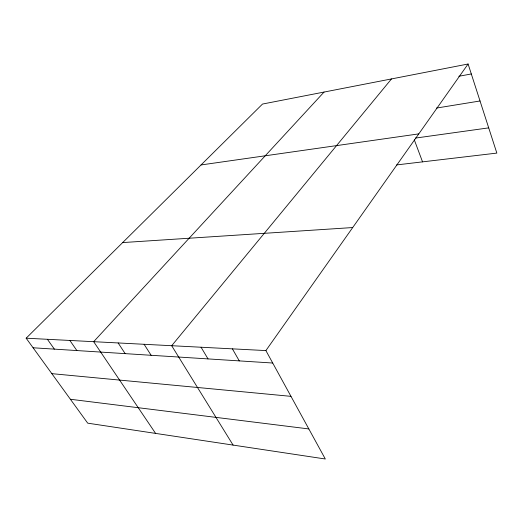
<?xml version="1.0" encoding="UTF-8"?>
<svg xmlns="http://www.w3.org/2000/svg" width="523" height="523" viewBox="0 0 523 523"><rect width="100%" height="100%" fill="white"/><g stroke="black" fill="none" stroke-linecap="round" stroke-linejoin="round"><path stroke-width="0.78" d="M265.893 350.58L325.313 458.998L87.714 423.166L26.15 338.198L265.893 350.58L468.098 64.002L496.85 153.095L396.591 164.928M391.498 78.921L171.688 345.716L233.088 445.093M324.057 92.061L93.663 341.682L155.593 433.404M26.15 338.198L262.513 104.051L468.098 64.002M458.808 76.286L471.315 73.959M436.391 108.071L480.029 100.978M201.041 164.948L418.792 133.881M415.327 138.098L488.711 127.867M122.67 242.58L352.698 227.551M33.086 347.775L272.712 363.021M51.836 373.651L290.978 396.349M70.396 399.265L308.838 428.938M47.403 339.296L54.372 349.129M69.873 340.453L76.868 350.56M118.139 342.951L125.16 353.633M144.1 344.291L151.121 355.28M201.061 347.233L208.017 358.902M232.395 348.848L239.292 360.896M414.301 139.844L422.545 161.869"/></g></svg>
